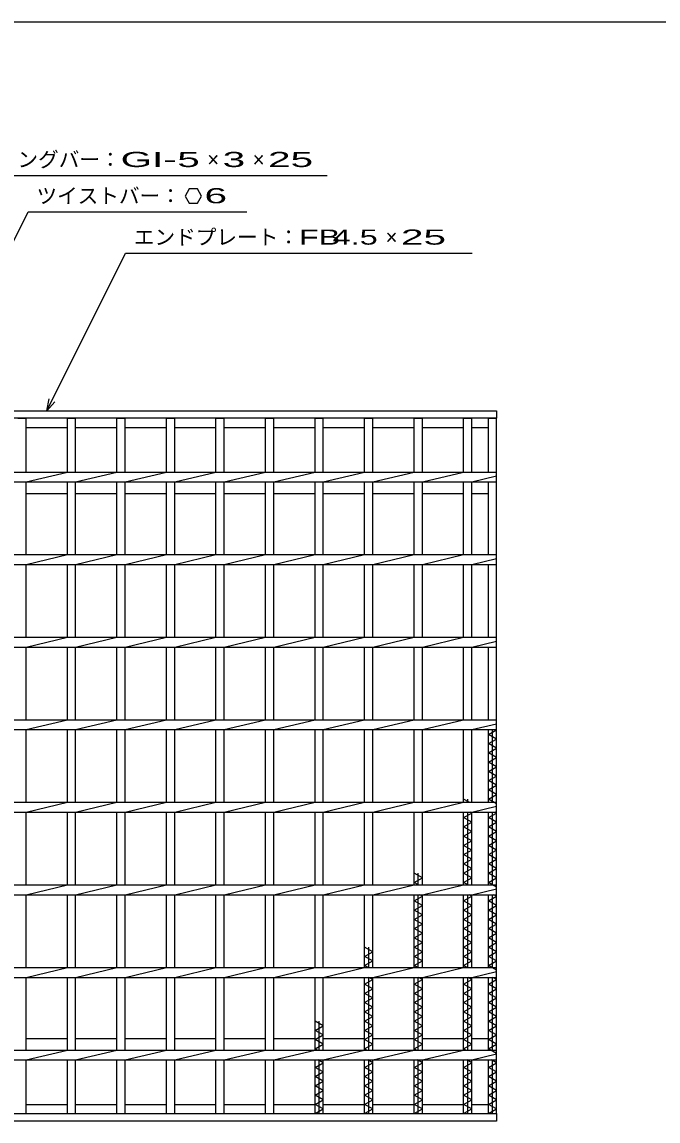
# Model space of a CAD drawing. Units: millimetres, scale not verified. Extents: x -910 to 866, y -641 to 527.
# Drawn here: x -498 to -113, y -139 to 527 of the extents above; entities that cross this region are included whole.
import ezdxf
from ezdxf.enums import TextEntityAlignment as Align

# ---------------------------------------------------------------- set-up
doc = ezdxf.new("R2010")
doc.units = ezdxf.units.MM
doc.header["$LTSCALE"] = 5
for name, color, linetype, lineweight in [('0_2', 150, 'Continuous', 25), ('16', 3, 'Continuous', 25), ('22', 4, 'Continuous', 25)]:
    doc.layers.add(name, color=color, linetype=linetype, lineweight=lineweight)
doc.styles.add('ベクトル', font='')
doc.styles.get('ベクトル').set_extended_font_data('ベクトル')

msp = doc.modelspace()

# ---------------------------------------------------------------- linework, layer by layer
at = {"layer": '0_2'}
msp.add_line((-864.5, 526.75), (865.5, 526.75), dxfattribs=at)
at = {"layer": '16'}
for p, q in [((-711, 291.25), (-211, 291.25)), ((-211, 286.75), (-711, 286.75)), ((-501, 286.75), (-496, 286.75)), ((-496, 254.25), (-496, 286.75)), ((-471, 254.25), (-471, 286.75)), ((-471, 286.75), (-466, 286.75)), ((-466, 254.25), (-466, 286.75)), ((-441, 254.25), (-441, 286.75)), ((-441, 286.75), (-436, 286.75)), ((-436, 254.25), (-436, 286.75)), ((-411, 254.25), (-411, 286.75)), ((-411, 286.75), (-406, 286.75)), ((-406, 254.25), (-406, 286.75)), ((-381, 254.25), (-381, 286.75)), ((-381, 286.75), (-376, 286.75)), ((-376, 254.25), (-376, 286.75)), ((-351, 254.25), (-351, 286.75)), ((-351, 286.75), (-346, 286.75)), ((-346, 254.25), (-346, 286.75)), ((-321, 254.25), (-321, 286.75)), ((-321, 286.75), (-316, 286.75)), ((-316, 254.25), (-316, 286.75)), ((-291, 254.25), (-291, 286.75)), ((-291, 286.75), (-286, 286.75)), ((-286, 254.25), (-286, 286.75)), ((-261, 254.25), (-261, 286.75)), ((-261, 286.75), (-256, 286.75)), ((-256, 254.25), (-256, 286.75)), ((-231, 254.25), (-231, 286.75)), ((-231, 286.75), (-226, 286.75)), ((-226, 254.25), (-226, 286.75)), ((-216, 254.25), (-216, 286.75)), ((-216, 286.75), (-211, 286.75)), ((-211, 291.25), (-211, 286.75)), ((-211, -134.25), (-211, 286.75)), ((-496, 281.25), (-471, 281.25)), ((-466, 281.25), (-441, 281.25)), ((-436, 281.25), (-411, 281.25)), ((-406, 281.25), (-381, 281.25)), ((-376, 281.25), (-351, 281.25)), ((-346, 281.25), (-321, 281.25)), ((-316, 281.25), (-291, 281.25)), ((-286, 281.25), (-261, 281.25)), ((-256, 281.25), (-231, 281.25)), ((-226, 281.25), (-216, 281.25)), ((-711, 254.25), (-211, 254.25)), ((-496, 248.25), (-471, 254.25)), ((-466, 248.25), (-441, 254.25)), ((-436, 248.25), (-411, 254.25)), ((-406, 248.25), (-381, 254.25)), ((-376, 248.25), (-351, 254.25)), ((-346, 248.25), (-321, 254.25)), ((-316, 248.25), (-291, 254.25)), ((-286, 248.25), (-261, 254.25)), ((-256, 248.25), (-231, 254.25)), ((-211, 248.25), (-211, 254.25)), ((-711, 248.25), (-211, 248.25)), ((-496, 204.25), (-496, 248.25)), ((-471, 204.25), (-471, 248.25)), ((-466, 204.25), (-466, 248.25)), ((-441, 204.25), (-441, 248.25)), ((-436, 204.25), (-436, 248.25)), ((-411, 204.25), (-411, 248.25)), ((-406, 204.25), (-406, 248.25)), ((-381, 204.25), (-381, 248.25)), ((-376, 204.25), (-376, 248.25)), ((-351, 204.25), (-351, 248.25)), ((-346, 204.25), (-346, 248.25)), ((-321, 204.25), (-321, 248.25)), ((-316, 204.25), (-316, 248.25)), ((-291, 204.25), (-291, 248.25)), ((-286, 204.25), (-286, 248.25)), ((-261, 204.25), (-261, 248.25)), ((-256, 204.25), (-256, 248.25)), ((-231, 204.25), (-231, 248.25)), ((-226, 248.25), (-211, 251.85)), ((-226, 204.25), (-226, 248.25)), ((-216, 204.25), (-216, 248.25)), ((-496, 241.25), (-471, 241.25)), ((-466, 241.25), (-441, 241.25)), ((-436, 241.25), (-411, 241.25)), ((-406, 241.25), (-381, 241.25)), ((-376, 241.25), (-351, 241.25)), ((-346, 241.25), (-321, 241.25)), ((-316, 241.25), (-291, 241.25)), ((-286, 241.25), (-261, 241.25)), ((-256, 241.25), (-231, 241.25)), ((-226, 241.25), (-216, 241.25)), ((-711, 204.25), (-211, 204.25)), ((-496, 198.25), (-471, 204.25)), ((-466, 198.25), (-441, 204.25)), ((-436, 198.25), (-411, 204.25)), ((-406, 198.25), (-381, 204.25)), ((-376, 198.25), (-351, 204.25)), ((-346, 198.25), (-321, 204.25)), ((-316, 198.25), (-291, 204.25)), ((-286, 198.25), (-261, 204.25)), ((-256, 198.25), (-231, 204.25)), ((-226, 198.25), (-211, 201.85)), ((-211, 198.25), (-211, 204.25)), ((-711, 198.25), (-211, 198.25)), ((-496, 154.25), (-496, 198.25)), ((-471, 154.25), (-471, 198.25)), ((-466, 154.25), (-466, 198.25)), ((-441, 154.25), (-441, 198.25)), ((-436, 154.25), (-436, 198.25)), ((-411, 154.25), (-411, 198.25)), ((-406, 154.25), (-406, 198.25)), ((-381, 154.25), (-381, 198.25)), ((-376, 154.25), (-376, 198.25)), ((-351, 154.25), (-351, 198.25)), ((-346, 154.25), (-346, 198.25)), ((-321, 154.25), (-321, 198.25)), ((-316, 154.25), (-316, 198.25)), ((-291, 154.25), (-291, 198.25)), ((-286, 154.25), (-286, 198.25)), ((-261, 154.25), (-261, 198.25)), ((-256, 154.25), (-256, 198.25)), ((-231, 154.25), (-231, 198.25)), ((-226, 154.25), (-226, 198.25)), ((-216, 154.25), (-216, 198.25)), ((-711, 154.25), (-211, 154.25)), ((-496, 148.25), (-471, 154.25)), ((-466, 148.25), (-441, 154.25)), ((-436, 148.25), (-411, 154.25)), ((-406, 148.25), (-381, 154.25)), ((-376, 148.25), (-351, 154.25)), ((-346, 148.25), (-321, 154.25)), ((-316, 148.25), (-291, 154.25)), ((-286, 148.25), (-261, 154.25)), ((-256, 148.25), (-231, 154.25)), ((-211, 148.25), (-211, 154.25)), ((-711, 148.25), (-211, 148.25)), ((-496, 104.25), (-496, 148.25)), ((-471, 104.25), (-471, 148.25)), ((-466, 104.25), (-466, 148.25)), ((-441, 104.25), (-441, 148.25)), ((-436, 104.25), (-436, 148.25)), ((-411, 104.25), (-411, 148.25)), ((-406, 104.25), (-406, 148.25)), ((-381, 104.25), (-381, 148.25)), ((-376, 104.25), (-376, 148.25)), ((-351, 104.25), (-351, 148.25)), ((-346, 104.25), (-346, 148.25)), ((-321, 104.25), (-321, 148.25)), ((-316, 104.25), (-316, 148.25)), ((-291, 104.25), (-291, 148.25)), ((-286, 104.25), (-286, 148.25)), ((-261, 104.25), (-261, 148.25)), ((-256, 104.25), (-256, 148.25)), ((-231, 104.25), (-231, 148.25)), ((-226, 148.25), (-211, 151.85)), ((-226, 104.25), (-226, 148.25)), ((-216, 104.25), (-216, 148.25)), ((-711, 104.25), (-211, 104.25)), ((-496, 98.25), (-471, 104.25)), ((-466, 98.25), (-441, 104.25)), ((-436, 98.25), (-411, 104.25)), ((-406, 98.25), (-381, 104.25)), ((-376, 98.25), (-351, 104.25)), ((-346, 98.25), (-321, 104.25)), ((-316, 98.25), (-291, 104.25)), ((-286, 98.25), (-261, 104.25)), ((-256, 98.25), (-231, 104.25)), ((-226, 98.25), (-211, 101.85)), ((-211, 98.25), (-211, 104.25)), ((-711, 98.25), (-211, 98.25)), ((-496, 54.25), (-496, 98.25)), ((-471, 54.25), (-471, 98.25)), ((-466, 54.25), (-466, 98.25)), ((-441, 54.25), (-441, 98.25)), ((-436, 54.25), (-436, 98.25)), ((-411, 54.25), (-411, 98.25)), ((-406, 54.25), (-406, 98.25)), ((-381, 54.25), (-381, 98.25)), ((-376, 54.25), (-376, 98.25)), ((-351, 54.25), (-351, 98.25)), ((-346, 54.25), (-346, 98.25)), ((-321, 54.25), (-321, 98.25)), ((-316, 54.25), (-316, 98.25)), ((-291, 54.25), (-291, 98.25)), ((-286, 54.25), (-286, 98.25)), ((-261, 54.25), (-261, 98.25)), ((-256, 54.25), (-256, 98.25)), ((-231, 54.25), (-231, 98.25)), ((-226, 54.25), (-226, 98.25)), ((-216, 54.25), (-216, 98.25)), ((-216, 95.35), (-211, 98.15)), ((-211, 92.55), (-216, 95.35)), ((-213.5, 54.25), (-213.5, 98.25)), ((-211, 98.15), (-211.179, 98.25)), ((-216, 89.75), (-211, 92.55)), ((-211, 86.95), (-216, 89.75)), ((-216, 84.15), (-211, 86.95)), ((-211, 81.35), (-216, 84.15)), ((-216, 78.55), (-211, 81.35)), ((-211, 75.75), (-216, 78.55)), ((-216, 72.95), (-211, 75.75)), ((-211, 70.15), (-216, 72.95)), ((-216, 67.35), (-211, 70.15)), ((-211, 64.55), (-216, 67.35)), ((-216, 61.75), (-211, 64.55)), ((-211, 58.95), (-216, 61.75)), ((-711, 54.25), (-211, 54.25)), ((-496, 48.25), (-471, 54.25)), ((-466, 48.25), (-441, 54.25)), ((-436, 48.25), (-411, 54.25)), ((-406, 48.25), (-381, 54.25)), ((-376, 48.25), (-351, 54.25)), ((-346, 48.25), (-321, 54.25)), ((-316, 48.25), (-291, 54.25)), ((-286, 48.25), (-261, 54.25)), ((-256, 48.25), (-231, 54.25)), ((-227.607, 54.25), (-231, 56.15)), ((-228.5, 54.25), (-228.5, 56.15)), ((-216, 56.15), (-211, 58.95)), ((-211, 53.35), (-216, 56.15)), ((-211, 48.25), (-211, 54.25)), ((-711, 48.25), (-211, 48.25)), ((-496, 4.25), (-496, 48.25)), ((-471, 4.25), (-471, 48.25)), ((-466, 4.25), (-466, 48.25)), ((-441, 4.25), (-441, 48.25)), ((-436, 4.25), (-436, 48.25)), ((-411, 4.25), (-411, 48.25)), ((-406, 4.25), (-406, 48.25)), ((-381, 4.25), (-381, 48.25)), ((-376, 4.25), (-376, 48.25)), ((-351, 4.25), (-351, 48.25)), ((-346, 4.25), (-346, 48.25)), ((-321, 4.25), (-321, 48.25)), ((-316, 4.25), (-316, 48.25)), ((-291, 4.25), (-291, 48.25)), ((-286, 4.25), (-286, 48.25)), ((-261, 4.25), (-261, 48.25)), ((-256, 4.25), (-256, 48.25)), ((-231, 4.25), (-231, 48.25)), ((-231, 44.95), (-226, 47.75)), ((-228.5, 4.25), (-228.5, 48.25)), ((-226, 47.75), (-226.893, 48.25)), ((-226, 48.25), (-211, 51.85)), ((-226, 4.25), (-226, 48.25)), ((-216, 4.25), (-216, 48.25)), ((-216, 44.95), (-211, 47.75)), ((-213.5, 4.25), (-213.5, 48.25)), ((-211, 47.75), (-211.893, 48.25)), ((-226, 42.15), (-231, 44.95)), ((-231, 39.35), (-226, 42.15)), ((-211, 42.15), (-216, 44.95)), ((-216, 39.35), (-211, 42.15)), ((-226, 36.55), (-231, 39.35)), ((-231, 33.75), (-226, 36.55)), ((-226, 30.95), (-231, 33.75)), ((-211, 36.55), (-216, 39.35)), ((-216, 33.75), (-211, 36.55)), ((-211, 30.95), (-216, 33.75)), ((-231, 28.15), (-226, 30.95)), ((-226, 25.35), (-231, 28.15)), ((-216, 28.15), (-211, 30.95)), ((-211, 25.35), (-216, 28.15)), ((-231, 22.55), (-226, 25.35)), ((-226, 19.75), (-231, 22.55)), ((-216, 22.55), (-211, 25.35)), ((-211, 19.75), (-216, 22.55)), ((-231, 16.95), (-226, 19.75)), ((-226, 14.15), (-231, 16.95)), ((-231, 11.35), (-226, 14.15)), ((-216, 16.95), (-211, 19.75)), ((-211, 14.15), (-216, 16.95)), ((-216, 11.35), (-211, 14.15)), ((-256, 8.55), (-261, 11.35)), ((-261, 5.75), (-256, 8.55)), ((-258.5, 4.25), (-258.5, 11.35)), ((-226, 8.55), (-231, 11.35)), ((-231, 5.75), (-226, 8.55)), ((-211, 8.55), (-216, 11.35)), ((-216, 5.75), (-211, 8.55)), ((-711, 4.25), (-211, 4.25)), ((-496, -1.75), (-471, 4.25)), ((-466, -1.75), (-441, 4.25)), ((-436, -1.75), (-411, 4.25)), ((-406, -1.75), (-381, 4.25)), ((-376, -1.75), (-351, 4.25)), ((-346, -1.75), (-321, 4.25)), ((-316, -1.75), (-291, 4.25)), ((-286, -1.75), (-261, 4.25)), ((-258.321, 4.25), (-261, 5.75)), ((-256, -1.75), (-231, 4.25)), ((-228.321, 4.25), (-231, 5.75)), ((-226, -1.75), (-211, 1.85)), ((-211, 2.95), (-216, 5.75)), ((-211, -1.75), (-211, 4.25)), ((-711, -1.75), (-211, -1.75)), ((-496, -45.75), (-496, -1.75)), ((-471, -45.75), (-471, -1.75)), ((-466, -45.75), (-466, -1.75)), ((-441, -45.75), (-441, -1.75)), ((-436, -45.75), (-436, -1.75)), ((-411, -45.75), (-411, -1.75)), ((-406, -45.75), (-406, -1.75)), ((-381, -45.75), (-381, -1.75)), ((-376, -45.75), (-376, -1.75)), ((-351, -45.75), (-351, -1.75)), ((-346, -45.75), (-346, -1.75)), ((-321, -45.75), (-321, -1.75)), ((-316, -45.75), (-316, -1.75)), ((-291, -45.75), (-291, -1.75)), ((-286, -45.75), (-286, -1.75)), ((-261, -45.75), (-261, -1.75)), ((-261, -5.45), (-256, -2.65)), ((-256, -8.25), (-261, -5.45)), ((-258.5, -45.75), (-258.5, -1.75)), ((-256, -2.65), (-257.607, -1.75)), ((-256, -45.75), (-256, -1.75)), ((-231, -45.75), (-231, -1.75)), ((-231, -5.45), (-226, -2.65)), ((-226, -8.25), (-231, -5.45)), ((-228.5, -45.75), (-228.5, -1.75)), ((-226, -2.65), (-227.607, -1.75)), ((-226, -45.75), (-226, -1.75)), ((-216, -45.75), (-216, -1.75)), ((-216, -5.45), (-211, -2.65)), ((-211, -8.25), (-216, -5.45)), ((-213.5, -45.75), (-213.5, -1.75)), ((-211, -2.65), (-212.607, -1.75)), ((-261, -11.05), (-256, -8.25)), ((-256, -13.85), (-261, -11.05)), ((-231, -11.05), (-226, -8.25)), ((-226, -13.85), (-231, -11.05)), ((-216, -11.05), (-211, -8.25)), ((-211, -13.85), (-216, -11.05)), ((-261, -16.65), (-256, -13.85)), ((-256, -19.45), (-261, -16.65)), ((-261, -22.25), (-256, -19.45)), ((-231, -16.65), (-226, -13.85)), ((-226, -19.45), (-231, -16.65)), ((-231, -22.25), (-226, -19.45)), ((-216, -16.65), (-211, -13.85)), ((-211, -19.45), (-216, -16.65)), ((-216, -22.25), (-211, -19.45)), ((-256, -25.05), (-261, -22.25)), ((-261, -27.85), (-256, -25.05)), ((-226, -25.05), (-231, -22.25)), ((-231, -27.85), (-226, -25.05)), ((-211, -25.05), (-216, -22.25)), ((-216, -27.85), (-211, -25.05)), ((-256, -30.65), (-261, -27.85)), ((-261, -33.45), (-256, -30.65)), ((-226, -30.65), (-231, -27.85)), ((-231, -33.45), (-226, -30.65)), ((-211, -30.65), (-216, -27.85)), ((-216, -33.45), (-211, -30.65)), ((-286, -36.25), (-291, -33.45)), ((-291, -39.05), (-286, -36.25)), ((-286, -41.85), (-291, -39.05)), ((-288.5, -45.75), (-288.5, -33.45)), ((-256, -36.25), (-261, -33.45)), ((-261, -39.05), (-256, -36.25)), ((-256, -41.85), (-261, -39.05)), ((-226, -36.25), (-231, -33.45)), ((-231, -39.05), (-226, -36.25)), ((-226, -41.85), (-231, -39.05)), ((-211, -36.25), (-216, -33.45)), ((-216, -39.05), (-211, -36.25)), ((-211, -41.85), (-216, -39.05)), ((-711, -45.75), (-211, -45.75)), ((-496, -51.75), (-471, -45.75)), ((-466, -51.75), (-441, -45.75)), ((-436, -51.75), (-411, -45.75)), ((-406, -51.75), (-381, -45.75)), ((-376, -51.75), (-351, -45.75)), ((-346, -51.75), (-321, -45.75)), ((-316, -51.75), (-291, -45.75)), ((-291, -44.65), (-286, -41.85)), ((-289.036, -45.75), (-291, -44.65)), ((-286, -51.75), (-261, -45.75)), ((-261, -44.65), (-256, -41.85)), ((-259.036, -45.75), (-261, -44.65)), ((-256, -51.75), (-231, -45.75)), ((-231, -44.65), (-226, -41.85)), ((-229.036, -45.75), (-231, -44.65)), ((-216, -44.65), (-211, -41.85)), ((-211, -47.45), (-216, -44.65)), ((-211, -51.75), (-211, -45.75)), ((-711, -51.75), (-211, -51.75)), ((-496, -95.75), (-496, -51.75)), ((-471, -95.75), (-471, -51.75)), ((-466, -95.75), (-466, -51.75)), ((-441, -95.75), (-441, -51.75)), ((-436, -95.75), (-436, -51.75)), ((-411, -95.75), (-411, -51.75)), ((-406, -95.75), (-406, -51.75)), ((-381, -95.75), (-381, -51.75)), ((-376, -95.75), (-376, -51.75)), ((-351, -95.75), (-351, -51.75)), ((-346, -95.75), (-346, -51.75)), ((-321, -95.75), (-321, -51.75)), ((-316, -95.75), (-316, -51.75)), ((-291, -95.75), (-291, -51.75)), ((-291, -55.85), (-286, -53.05)), ((-288.5, -95.75), (-288.5, -51.75)), ((-286, -53.05), (-288.321, -51.75)), ((-286, -95.75), (-286, -51.75)), ((-261, -95.75), (-261, -51.75)), ((-261, -55.85), (-256, -53.05)), ((-258.5, -95.75), (-258.5, -51.75)), ((-256, -53.05), (-258.321, -51.75)), ((-256, -95.75), (-256, -51.75)), ((-231, -95.75), (-231, -51.75)), ((-231, -55.85), (-226, -53.05)), ((-228.5, -95.75), (-228.5, -51.75)), ((-226, -53.05), (-228.321, -51.75)), ((-226, -51.75), (-211, -48.15)), ((-226, -95.75), (-226, -51.75)), ((-216, -95.75), (-216, -51.75)), ((-216, -55.85), (-211, -53.05)), ((-213.5, -95.75), (-213.5, -51.75)), ((-211, -53.05), (-213.321, -51.75)), ((-286, -58.65), (-291, -55.85)), ((-291, -61.45), (-286, -58.65)), ((-256, -58.65), (-261, -55.85)), ((-261, -61.45), (-256, -58.65)), ((-226, -58.65), (-231, -55.85)), ((-231, -61.45), (-226, -58.65)), ((-211, -58.65), (-216, -55.85)), ((-216, -61.45), (-211, -58.65)), ((-286, -64.25), (-291, -61.45)), ((-291, -67.05), (-286, -64.25)), ((-256, -64.25), (-261, -61.45)), ((-261, -67.05), (-256, -64.25)), ((-226, -64.25), (-231, -61.45)), ((-231, -67.05), (-226, -64.25)), ((-211, -64.25), (-216, -61.45)), ((-216, -67.05), (-211, -64.25)), ((-286, -69.85), (-291, -67.05)), ((-291, -72.65), (-286, -69.85)), ((-286, -75.45), (-291, -72.65)), ((-256, -69.85), (-261, -67.05)), ((-261, -72.65), (-256, -69.85)), ((-256, -75.45), (-261, -72.65)), ((-226, -69.85), (-231, -67.05)), ((-231, -72.65), (-226, -69.85)), ((-226, -75.45), (-231, -72.65)), ((-211, -69.85), (-216, -67.05)), ((-216, -72.65), (-211, -69.85)), ((-211, -75.45), (-216, -72.65)), ((-316, -81.05), (-321, -78.25)), ((-318.5, -95.75), (-318.5, -78.25)), ((-291, -78.25), (-286, -75.45)), ((-286, -81.05), (-291, -78.25)), ((-261, -78.25), (-256, -75.45)), ((-256, -81.05), (-261, -78.25)), ((-231, -78.25), (-226, -75.45)), ((-226, -81.05), (-231, -78.25)), ((-216, -78.25), (-211, -75.45)), ((-211, -81.05), (-216, -78.25)), ((-321, -83.85), (-316, -81.05)), ((-316, -86.65), (-321, -83.85)), ((-291, -83.85), (-286, -81.05)), ((-286, -86.65), (-291, -83.85)), ((-261, -83.85), (-256, -81.05)), ((-256, -86.65), (-261, -83.85)), ((-231, -83.85), (-226, -81.05)), ((-226, -86.65), (-231, -83.85)), ((-216, -83.85), (-211, -81.05)), ((-211, -86.65), (-216, -83.85)), ((-496, -88.75), (-471, -88.75)), ((-466, -88.75), (-441, -88.75)), ((-436, -88.75), (-411, -88.75)), ((-406, -88.75), (-381, -88.75)), ((-376, -88.75), (-351, -88.75)), ((-346, -88.75), (-321, -88.75)), ((-321, -89.45), (-316, -86.65)), ((-316, -92.25), (-321, -89.45)), ((-321, -95.05), (-316, -92.25)), ((-316, -88.75), (-291, -88.75)), ((-291, -89.45), (-286, -86.65)), ((-286, -92.25), (-291, -89.45)), ((-291, -95.05), (-286, -92.25)), ((-286, -88.75), (-261, -88.75)), ((-261, -89.45), (-256, -86.65)), ((-256, -92.25), (-261, -89.45)), ((-261, -95.05), (-256, -92.25)), ((-256, -88.75), (-231, -88.75)), ((-231, -89.45), (-226, -86.65)), ((-226, -92.25), (-231, -89.45)), ((-231, -95.05), (-226, -92.25)), ((-226, -88.75), (-216, -88.75)), ((-216, -89.45), (-211, -86.65)), ((-211, -92.25), (-216, -89.45)), ((-216, -95.05), (-211, -92.25)), ((-711, -95.75), (-211, -95.75)), ((-496, -101.75), (-471, -95.75)), ((-466, -101.75), (-441, -95.75)), ((-436, -101.75), (-411, -95.75)), ((-406, -101.75), (-381, -95.75)), ((-376, -101.75), (-351, -95.75)), ((-346, -101.75), (-321, -95.75)), ((-319.75, -95.75), (-321, -95.05)), ((-316, -101.75), (-291, -95.75)), ((-289.75, -95.75), (-291, -95.05)), ((-286, -101.75), (-261, -95.75)), ((-259.75, -95.75), (-261, -95.05)), ((-256, -101.75), (-231, -95.75)), ((-229.75, -95.75), (-231, -95.05)), ((-226, -101.75), (-211, -98.15)), ((-211, -97.85), (-216, -95.05)), ((-211, -101.75), (-211, -95.75)), ((-711, -101.75), (-211, -101.75)), ((-496, -134.25), (-496, -101.75)), ((-471, -134.25), (-471, -101.75)), ((-466, -134.25), (-466, -101.75)), ((-441, -134.25), (-441, -101.75)), ((-436, -134.25), (-436, -101.75)), ((-411, -134.25), (-411, -101.75)), ((-406, -134.25), (-406, -101.75)), ((-381, -134.25), (-381, -101.75)), ((-376, -134.25), (-376, -101.75)), ((-351, -134.25), (-351, -101.75)), ((-346, -134.25), (-346, -101.75)), ((-321, -134.25), (-321, -101.75)), ((-321, -106.25), (-316, -103.45)), ((-316, -109.05), (-321, -106.25)), ((-316, -103.45), (-319.036, -101.75)), ((-318.5, -134.25), (-318.5, -101.75)), ((-316, -134.25), (-316, -101.75)), ((-291, -134.25), (-291, -101.75)), ((-291, -106.25), (-286, -103.45)), ((-286, -109.05), (-291, -106.25)), ((-286, -103.45), (-289.036, -101.75)), ((-288.5, -134.25), (-288.5, -101.75)), ((-286, -134.25), (-286, -101.75)), ((-261, -134.25), (-261, -101.75)), ((-261, -106.25), (-256, -103.45)), ((-256, -109.05), (-261, -106.25)), ((-256, -103.45), (-259.036, -101.75)), ((-258.5, -134.25), (-258.5, -101.75)), ((-256, -134.25), (-256, -101.75)), ((-231, -134.25), (-231, -101.75)), ((-231, -106.25), (-226, -103.45)), ((-226, -109.05), (-231, -106.25)), ((-226, -103.45), (-229.036, -101.75)), ((-228.5, -134.25), (-228.5, -101.75)), ((-226, -134.25), (-226, -101.75)), ((-216, -134.25), (-216, -101.75)), ((-216, -106.25), (-211, -103.45)), ((-211, -109.05), (-216, -106.25)), ((-211, -103.45), (-214.036, -101.75)), ((-213.5, -134.25), (-213.5, -101.75)), ((-321, -111.85), (-316, -109.05)), ((-316, -114.65), (-321, -111.85)), ((-291, -111.85), (-286, -109.05)), ((-286, -114.65), (-291, -111.85)), ((-261, -111.85), (-256, -109.05)), ((-256, -114.65), (-261, -111.85)), ((-231, -111.85), (-226, -109.05)), ((-226, -114.65), (-231, -111.85)), ((-216, -111.85), (-211, -109.05)), ((-211, -114.65), (-216, -111.85)), ((-321, -117.45), (-316, -114.65)), ((-316, -120.25), (-321, -117.45)), ((-291, -117.45), (-286, -114.65)), ((-286, -120.25), (-291, -117.45)), ((-261, -117.45), (-256, -114.65)), ((-256, -120.25), (-261, -117.45)), ((-231, -117.45), (-226, -114.65)), ((-226, -120.25), (-231, -117.45)), ((-216, -117.45), (-211, -114.65)), ((-211, -120.25), (-216, -117.45)), ((-321, -123.05), (-316, -120.25)), ((-316, -125.85), (-321, -123.05)), ((-321, -128.65), (-316, -125.85)), ((-291, -123.05), (-286, -120.25)), ((-286, -125.85), (-291, -123.05)), ((-291, -128.65), (-286, -125.85)), ((-261, -123.05), (-256, -120.25)), ((-256, -125.85), (-261, -123.05)), ((-261, -128.65), (-256, -125.85)), ((-231, -123.05), (-226, -120.25)), ((-226, -125.85), (-231, -123.05)), ((-231, -128.65), (-226, -125.85)), ((-216, -123.05), (-211, -120.25)), ((-211, -125.85), (-216, -123.05)), ((-216, -128.65), (-211, -125.85)), ((-496, -128.75), (-471, -128.75)), ((-466, -128.75), (-441, -128.75)), ((-436, -128.75), (-411, -128.75)), ((-406, -128.75), (-381, -128.75)), ((-376, -128.75), (-351, -128.75)), ((-346, -128.75), (-321, -128.75)), ((-316, -131.45), (-321, -128.65)), ((-321, -134.25), (-316, -131.45)), ((-316, -128.75), (-291, -128.75)), ((-286, -131.45), (-291, -128.65)), ((-291, -134.25), (-286, -131.45)), ((-286, -128.75), (-261, -128.75)), ((-256, -131.45), (-261, -128.65)), ((-261, -134.25), (-256, -131.45)), ((-256, -128.75), (-231, -128.75)), ((-226, -131.45), (-231, -128.65)), ((-231, -134.25), (-226, -131.45)), ((-226, -128.75), (-216, -128.75)), ((-211, -131.45), (-216, -128.65)), ((-216, -134.25), (-211, -131.45)), ((-711, -134.25), (-211, -134.25)), ((-211, -138.75), (-711, -138.75)), ((-501, -134.25), (-496, -134.25)), ((-471, -134.25), (-466, -134.25)), ((-441, -134.25), (-436, -134.25)), ((-411, -134.25), (-406, -134.25)), ((-381, -134.25), (-376, -134.25)), ((-351, -134.25), (-346, -134.25)), ((-321, -134.25), (-316, -134.25)), ((-291, -134.25), (-286, -134.25)), ((-261, -134.25), (-256, -134.25)), ((-231, -134.25), (-226, -134.25)), ((-216, -134.25), (-211, -134.25)), ((-211, -134.25), (-211, -138.75))]:
    msp.add_line(p, q, dxfattribs=at)
at = {"layer": '22'}
for p, q in [((-543.75, 433.75), (-313.75, 433.75)), ((-397.25, 425.633), (-399.75, 421.302)), ((-399.75, 421.302), (-397.25, 416.972)), ((-392.25, 425.633), (-397.25, 425.633)), ((-389.75, 421.25), (-392.25, 425.633)), ((-392.25, 416.972), (-389.75, 421.302)), ((-397.25, 416.972), (-392.25, 416.972)), ((-573.5, 254.25), (-494.75, 411.75)), ((-494.75, 411.75), (-362.25, 411.75)), ((-483.5, 291.25), (-435.75, 386.75)), ((-435.75, 386.75), (-225.75, 386.75)), ((-483.5, 291.25), (-482, 298.55)), ((-483.5, 291.25), (-478.5, 296.75))]:
    msp.add_line(p, q, dxfattribs=at)

# ---------------------------------------------------------------- texts
at = {"layer": '22', "color": 2, "style": 'ベクトル'}
for s, p in [('ベアリングバー：', (-538.75, 443.5)), ('×', (-386.25, 443.5)), ('×', (-358.75, 443.5)), ('ツイストバー：', (-489.75, 421.5)), ('エンドプレート：', (-430.75, 396.5)), ('×', (-278.25, 396.5))]:
    msp.add_text(s, height=9.164, dxfattribs=at).set_placement(p, align=Align.MIDDLE_LEFT)
for s, width, p in [('GI-', 2, (-438.75, 443.5)), (' 5 ', 2, (-411.25, 443.5)), (' 3 ', 2, (-383.75, 443.5)), (' 25 ', 2, (-356.25, 443.5)), (' 6 ', 2, (-394.75, 421.552)), ('FB', 1.6, (-330.75, 396.5)), (' 4.5 ', 1.6, (-315.75, 396.5)), (' 25 ', 2, (-275.75, 396.5))]:
    msp.add_text(s, height=9.164, dxfattribs=dict(at, width=width)).set_placement(p, align=Align.MIDDLE_LEFT)

doc.saveas('drawing.dxf')
